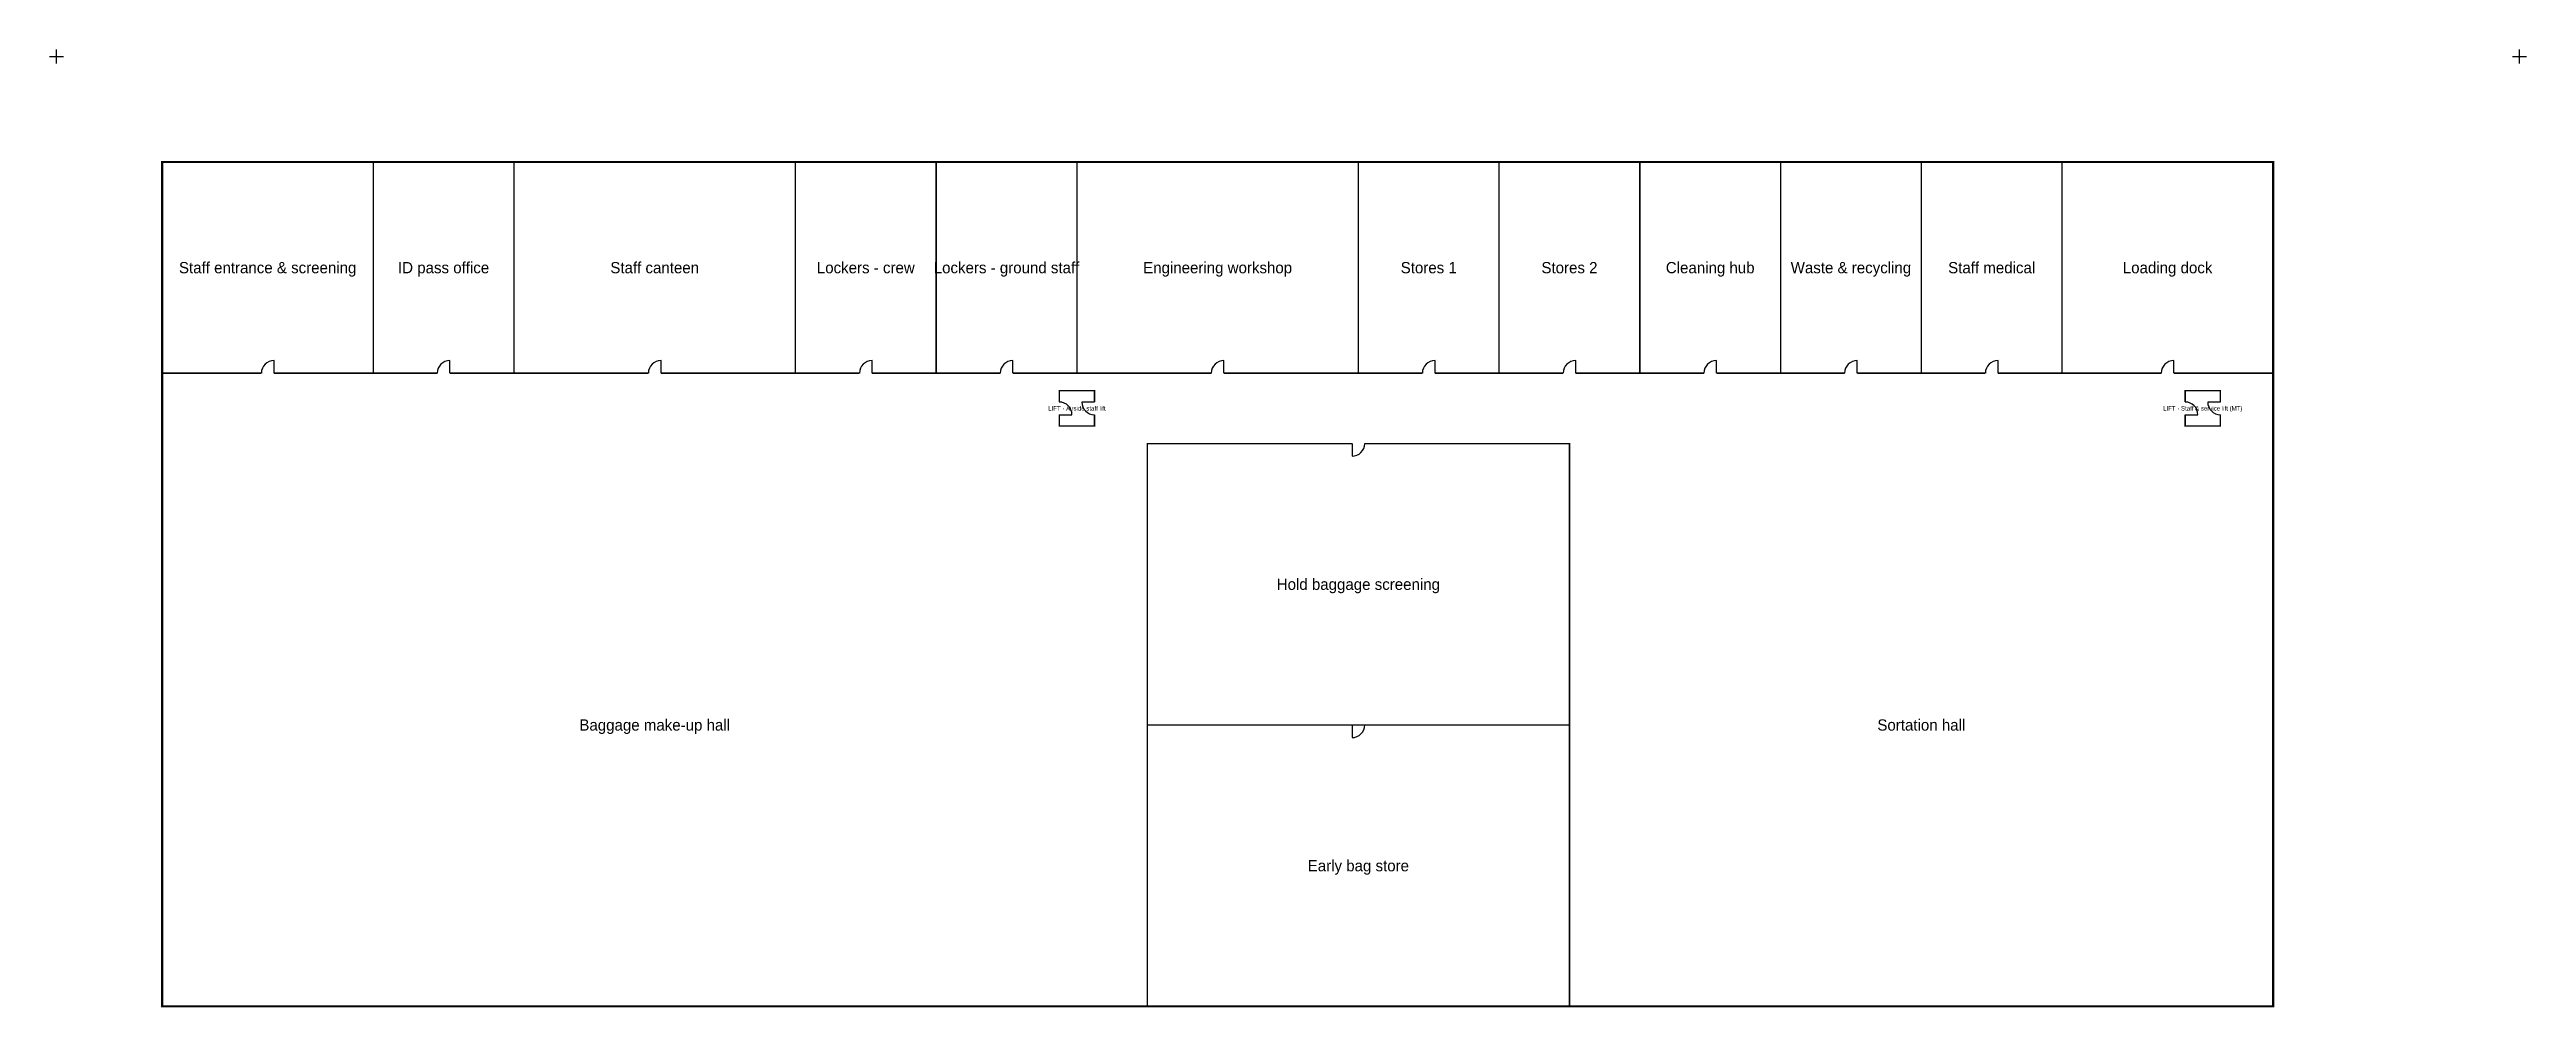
# Model space of a CAD drawing. Header units: metres. Extents: x -16 to 336, y -596 to 16.
# Drawn here: x -16 to 336, y -120.2 to 16 of the extents above.
import ezdxf
from ezdxf.enums import TextEntityAlignment as Align

# ---------------------------------------------------------------- set-up
doc = ezdxf.new("R2010")
doc.units = ezdxf.units.M
for name, color, linetype in [('A-DOOR', 3, 'Continuous'), ('A-REF', 1, 'Continuous'), ('A-TEXT', 2, 'Continuous'), ('A-WALL', 7, 'Continuous'), ('A-WALL-EXT', 7, 'Continuous')]:
    doc.layers.add(name, color=color, linetype=linetype)

msp = doc.modelspace()

# ---------------------------------------------------------------- linework, layer by layer
at = {"layer": 'A-DOOR'}
for p, q in [((15.9, -30), (15.9, -28.2)), ((40.9, -30), (40.9, -28.2)), ((70.9, -30), (70.9, -28.2)), ((100.9, -30), (100.9, -28.2)), ((120.9, -30), (120.9, -28.2)), ((150.9, -30), (150.9, -28.2)), ((180.9, -30), (180.9, -28.2)), ((200.9, -30), (200.9, -28.2)), ((220.9, -30), (220.9, -28.2)), ((240.9, -30), (240.9, -28.2)), ((260.9, -30), (260.9, -28.2)), ((285.9, -30), (285.9, -28.2)), ((132.5, -34.1), (130.7, -34.1)), ((292.5, -34.1), (290.7, -34.1)), ((127.5, -35.9), (129.3, -35.9)), ((287.5, -35.9), (289.3, -35.9)), ((169.1, -40), (169.1, -41.8)), ((169.1, -80), (169.1, -81.8))]:
    msp.add_line(p, q, dxfattribs=at)
for centre, start, end in [((15.9, -30), 90, 180), ((40.9, -30), 90, 180), ((70.9, -30), 90, 180), ((100.9, -30), 90, 180), ((120.9, -30), 90, 180), ((150.9, -30), 90, 180), ((180.9, -30), 90, 180), ((200.9, -30), 90, 180), ((220.9, -30), 90, 180), ((240.9, -30), 90, 180), ((260.9, -30), 90, 180), ((285.9, -30), 90, 180), ((127.5, -35.9), 0, 90), ((132.5, -34.1), 180, -90), ((287.5, -35.9), 0, 90), ((292.5, -34.1), 180, -90), ((169.1, -40), -90, 0), ((169.1, -80), -90, 0)]:
    msp.add_arc(centre, 1.8, start, end, dxfattribs=at)
at = {"layer": 'A-REF'}
for p, q in [((-16, 15), (-14, 15)), ((-15, 14), (-15, 16)), ((334, 15), (336, 15)), ((335, 14), (335, 16))]:
    msp.add_line(p, q, dxfattribs=at)
at = {"layer": 'A-WALL', "const_width": 0.2}
for points in [[(14.1, -30), (0, -30), (0, 0), (30, 0), (30, -30), (15.9, -30)], [(39.1, -30), (30, -30), (30, 0), (50, 0), (50, -30), (40.9, -30)], [(69.1, -30), (50, -30), (50, 0), (90, 0), (90, -30), (70.9, -30)], [(99.1, -30), (90, -30), (90, 0), (110, 0), (110, -30), (100.9, -30)], [(119.1, -30), (110, -30), (110, 0), (130, 0), (130, -30), (120.9, -30)], [(149.1, -30), (130, -30), (130, 0), (170, 0), (170, -30), (150.9, -30)], [(179.1, -30), (170, -30), (170, 0), (190, 0), (190, -30), (180.9, -30)], [(199.1, -30), (190, -30), (190, 0), (210, 0), (210, -30), (200.9, -30)], [(219.1, -30), (210, -30), (210, 0), (230, 0), (230, -30), (220.9, -30)], [(239.1, -30), (230, -30), (230, 0), (250, 0), (250, -30), (240.9, -30)], [(259.1, -30), (250, -30), (250, 0), (270, 0), (270, -30), (260.9, -30)], [(284.1, -30), (270, -30), (270, 0), (300, 0), (300, -30), (285.9, -30)], [(127.5, -34.1), (127.5, -32.5), (132.5, -32.5), (132.5, -34.1)], [(287.5, -34.1), (287.5, -32.5), (292.5, -32.5), (292.5, -34.1)], [(132.5, -35.9), (132.5, -37.5), (127.5, -37.5), (127.5, -35.9)], [(292.5, -35.9), (292.5, -37.5), (287.5, -37.5), (287.5, -35.9)], [(170.9, -40), (200, -40), (200, -80), (140, -80), (140, -40), (169.1, -40)], [(170.9, -80), (200, -80), (200, -120), (140, -120), (140, -80), (169.1, -80)]]:
    msp.add_lwpolyline(points, dxfattribs=at)
at = {"layer": 'A-WALL-EXT', "const_width": 0.3}
msp.add_lwpolyline([(0, -120), (0, -120), (300, -120), (300, -120), (300, -120), (300, 0), (300, 0), (300, 0), (0, 0), (0, 0), (0, 0), (0, -120), (0, -120)], close=True, dxfattribs=at)

# ---------------------------------------------------------------- texts
at = {"layer": 'A-TEXT'}
for s, height, p in [('Staff entrance & screening', 1.6, (15, -15)), ('ID pass office', 1.6, (40, -15)), ('Staff canteen', 1.6, (70, -15)), ('Lockers - crew', 1.6, (100, -15)), ('Lockers - ground staff', 1.6, (120, -15)), ('Engineering workshop', 1.6, (150, -15)), ('Stores 1', 1.6, (180, -15)), ('Stores 2', 1.6, (200, -15)), ('Cleaning hub', 1.6, (220, -15)), ('Waste & recycling', 1.6, (240, -15)), ('Staff medical', 1.6, (260, -15)), ('Loading dock', 1.6, (285, -15)), ('LIFT · Airside staff lift', 0.625, (130, -35)), ('LIFT · Staff & service lift (MT)', 0.625, (290, -35)), ('Hold baggage screening', 1.6, (170, -60)), ('Baggage make-up hall', 1.6, (70, -80)), ('Sortation hall', 1.6, (250, -80)), ('Early bag store', 1.6, (170, -100))]:
    msp.add_text(s, height=height, dxfattribs=at).set_placement(p, align=Align.MIDDLE_CENTER)

doc.saveas('drawing.dxf')
